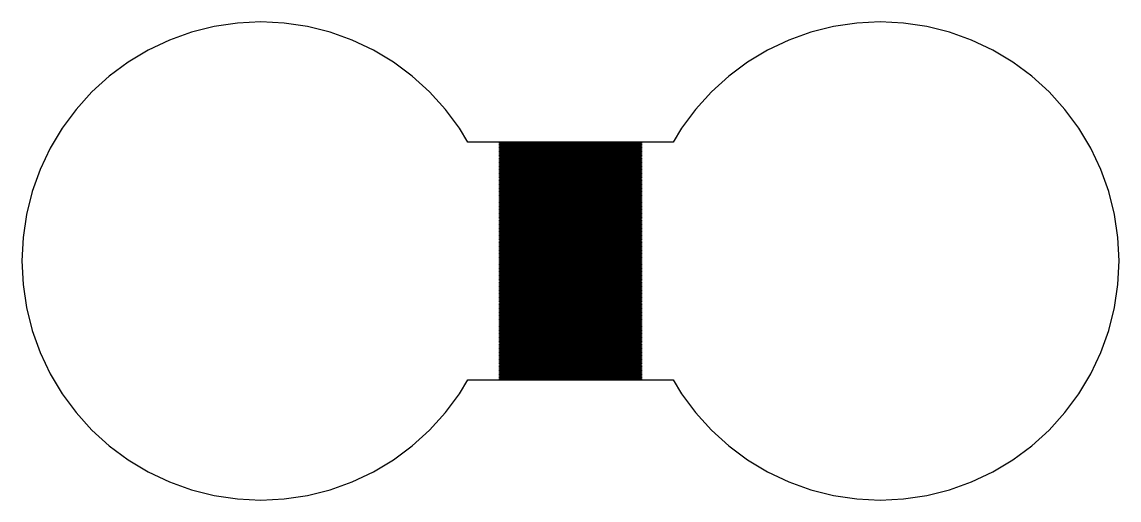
# Model space of a CAD drawing. Extents: x 0 to 105, y -4 to 66.
# Drawn here: x -0.47 to 15.47, y -3.97 to 2.97 of the extents above; entities that cross this region are included whole.
import ezdxf

# ---------------------------------------------------------------- set-up
doc = ezdxf.new("R2010")
doc.units = 0

msp = doc.modelspace()

# ---------------------------------------------------------------- linework, layer by layer
for p, q in [((2.32304, 2.90332), (1.99272, 2.82057)), ((2.65988, 2.95328), (2.32304, 2.90332)), ((3, 2.96999), (2.65988, 2.95328)), ((3.34013, 2.95328), (3, 2.96999)), ((3.67697, 2.90332), (3.34013, 2.95328)), ((4.00729, 2.82057), (3.67697, 2.90332)), ((11.323, 2.90332), (10.9927, 2.82057)), ((11.6599, 2.95328), (11.323, 2.90332)), ((12, 2.96999), (11.6599, 2.95328)), ((12.3401, 2.95328), (12, 2.96999)), ((12.677, 2.90332), (12.3401, 2.95328)), ((13.0073, 2.82057), (12.677, 2.90332)), ((1.99272, 2.82057), (1.67209, 2.70586)), ((4.32793, 2.70586), (4.00729, 2.82057)), ((10.9927, 2.82057), (10.6721, 2.70586)), ((13.3279, 2.70586), (13.0073, 2.82057)), ((1.36426, 2.56026), (1.07217, 2.38519)), ((1.67209, 2.70586), (1.36426, 2.56026)), ((4.63576, 2.56026), (4.32793, 2.70586)), ((4.92784, 2.38519), (4.63576, 2.56026)), ((10.3642, 2.56026), (10.0722, 2.38519)), ((10.6721, 2.70586), (10.3642, 2.56026)), ((13.6357, 2.56026), (13.3279, 2.70586)), ((13.9278, 2.38519), (13.6357, 2.56026)), ((1.07217, 2.38519), (0.79866, 2.18234)), ((5.20135, 2.18234), (4.92784, 2.38519)), ((10.0722, 2.38519), (9.79865, 2.18234)), ((14.2013, 2.18234), (13.9278, 2.38519)), ((0.79866, 2.18234), (0.546341, 1.95366)), ((5.45367, 1.95366), (5.20135, 2.18234)), ((9.79865, 2.18234), (9.54633, 1.95366)), ((14.4537, 1.95366), (14.2013, 2.18234)), ((0.546341, 1.95366), (0.317657, 1.70134)), ((5.68236, 1.70134), (5.45367, 1.95366)), ((9.54633, 1.95366), (9.31764, 1.70134)), ((14.6823, 1.70134), (14.4537, 1.95366)), ((0.317657, 1.70134), (0.114807, 1.42783)), ((5.88521, 1.42783), (5.68236, 1.70134)), ((9.31764, 1.70134), (9.11479, 1.42783)), ((14.8852, 1.42783), (14.6823, 1.70134)), ((0.114807, 1.42783), (-0.060257, 1.13574)), ((6.00677, 1.22499), (5.88521, 1.42783)), ((9.11479, 1.42783), (8.99323, 1.22499)), ((15.0603, 1.13574), (14.8852, 1.42783)), ((-0.060257, 1.13574), (-0.205856, 0.827911)), ((8.99323, 1.22499), (6.00677, 1.22499)), ((6.47, 1.20499), (6.47, 1.215)), ((6.47, 1.215), (8.53, 1.215)), ((8.53, 1.20499), (6.47, 1.20499)), ((6.47, 1.185), (6.47, 1.19499)), ((6.47, 1.19499), (8.53, 1.19499)), ((8.53, 1.185), (6.47, 1.185)), ((6.47, 1.16499), (6.47, 1.17499)), ((6.47, 1.17499), (8.53, 1.17499)), ((8.53, 1.16499), (6.47, 1.16499)), ((6.47, 1.14499), (6.47, 1.155)), ((6.47, 1.155), (8.53, 1.155)), ((8.53, 1.14499), (6.47, 1.14499)), ((6.47, 1.125), (6.47, 1.13499)), ((6.47, 1.13499), (8.53, 1.13499)), ((8.53, 1.125), (6.47, 1.125)), ((8.53, 1.215), (8.53, 1.20499)), ((8.53, 1.19499), (8.53, 1.185)), ((8.53, 1.17499), (8.53, 1.16499)), ((8.53, 1.155), (8.53, 1.14499)), ((8.53, 1.13499), (8.53, 1.125)), ((15.2059, 0.827911), (15.0603, 1.13574)), ((6.47, 1.105), (6.47, 1.11499)), ((6.47, 1.11499), (8.53, 1.11499)), ((8.53, 1.105), (6.47, 1.105)), ((6.47, 1.08499), (6.47, 1.09499)), ((6.47, 1.09499), (8.53, 1.09499)), ((8.53, 1.08499), (6.47, 1.08499)), ((6.47, 1.06499), (6.47, 1.075)), ((6.47, 1.075), (8.53, 1.075)), ((8.53, 1.06499), (6.47, 1.06499)), ((6.47, 1.045), (6.47, 1.05499)), ((6.47, 1.05499), (8.53, 1.05499)), ((8.53, 1.045), (6.47, 1.045)), ((6.47, 1.02499), (6.47, 1.03499)), ((6.47, 1.03499), (8.53, 1.03499)), ((8.53, 1.02499), (6.47, 1.02499)), ((6.47, 1.00499), (6.47, 1.015)), ((6.47, 1.015), (8.53, 1.015)), ((8.53, 1.00499), (6.47, 1.00499)), ((6.47, 0.984985), (6.47, 0.994995)), ((6.47, 0.994995), (8.53, 0.994995)), ((8.53, 0.984985), (6.47, 0.984985)), ((6.47, 0.964996), (6.47, 0.974991)), ((6.47, 0.974991), (8.53, 0.974991)), ((8.53, 0.964996), (6.47, 0.964996)), ((8.53, 1.11499), (8.53, 1.105)), ((8.53, 1.09499), (8.53, 1.08499)), ((8.53, 1.075), (8.53, 1.06499)), ((8.53, 1.05499), (8.53, 1.045)), ((8.53, 1.03499), (8.53, 1.02499)), ((8.53, 1.015), (8.53, 1.00499)), ((8.53, 0.994995), (8.53, 0.984985)), ((8.53, 0.974991), (8.53, 0.964996)), ((-0.205856, 0.827911), (-0.320572, 0.507278)), ((6.47, 0.944992), (6.47, 0.954987)), ((6.47, 0.954987), (8.53, 0.954987)), ((8.53, 0.944992), (6.47, 0.944992)), ((6.47, 0.924988), (6.47, 0.934998)), ((6.47, 0.934998), (8.53, 0.934998)), ((8.53, 0.924988), (6.47, 0.924988)), ((6.47, 0.904999), (6.47, 0.914993)), ((6.47, 0.914993), (8.53, 0.914993)), ((8.53, 0.904999), (6.47, 0.904999)), ((6.47, 0.884995), (6.47, 0.894989)), ((6.47, 0.894989), (8.53, 0.894989)), ((8.53, 0.884995), (6.47, 0.884995)), ((6.47, 0.86499), (6.47, 0.875)), ((6.47, 0.875), (8.53, 0.875)), ((8.53, 0.86499), (6.47, 0.86499)), ((6.47, 0.844986), (6.47, 0.854996)), ((6.47, 0.854996), (8.53, 0.854996)), ((8.53, 0.844986), (6.47, 0.844986)), ((6.47, 0.824997), (6.47, 0.834991)), ((6.47, 0.834991), (8.53, 0.834991)), ((8.53, 0.824997), (6.47, 0.824997)), ((6.47, 0.804993), (6.47, 0.814987)), ((6.47, 0.814987), (8.53, 0.814987)), ((8.53, 0.804993), (6.47, 0.804993)), ((8.53, 0.954987), (8.53, 0.944992)), ((8.53, 0.934998), (8.53, 0.924988)), ((8.53, 0.914993), (8.53, 0.904999)), ((8.53, 0.894989), (8.53, 0.884995)), ((8.53, 0.875), (8.53, 0.86499)), ((8.53, 0.854996), (8.53, 0.844986)), ((8.53, 0.834991), (8.53, 0.824997)), ((8.53, 0.814987), (8.53, 0.804993)), ((15.3206, 0.507278), (15.2059, 0.827911)), ((6.47, 0.784988), (6.47, 0.794998)), ((6.47, 0.794998), (8.53, 0.794998)), ((8.53, 0.784988), (6.47, 0.784988)), ((6.47, 0.764999), (6.47, 0.774994)), ((6.47, 0.774994), (8.53, 0.774994)), ((8.53, 0.764999), (6.47, 0.764999)), ((6.47, 0.744995), (6.47, 0.75499)), ((6.47, 0.75499), (8.53, 0.75499)), ((8.53, 0.744995), (6.47, 0.744995)), ((6.47, 0.724991), (6.47, 0.734985)), ((6.47, 0.734985), (8.53, 0.734985)), ((8.53, 0.724991), (6.47, 0.724991)), ((6.47, 0.704987), (6.47, 0.714996)), ((6.47, 0.714996), (8.53, 0.714996)), ((8.53, 0.704987), (6.47, 0.704987)), ((6.47, 0.684998), (6.47, 0.694992)), ((6.47, 0.694992), (8.53, 0.694992)), ((8.53, 0.684998), (6.47, 0.684998)), ((6.47, 0.664993), (6.47, 0.674988)), ((6.47, 0.674988), (8.53, 0.674988)), ((8.53, 0.664993), (6.47, 0.664993)), ((6.47, 0.644989), (6.47, 0.654999)), ((6.47, 0.654999), (8.53, 0.654999)), ((8.53, 0.644989), (6.47, 0.644989)), ((8.53, 0.794998), (8.53, 0.784988)), ((8.53, 0.774994), (8.53, 0.764999)), ((8.53, 0.75499), (8.53, 0.744995)), ((8.53, 0.734985), (8.53, 0.724991)), ((8.53, 0.714996), (8.53, 0.704987)), ((8.53, 0.694992), (8.53, 0.684998)), ((8.53, 0.674988), (8.53, 0.664993)), ((8.53, 0.654999), (8.53, 0.644989)), ((-0.320572, 0.507278), (-0.40332, 0.176956)), ((6.47, 0.625), (6.47, 0.634995)), ((6.47, 0.634995), (8.53, 0.634995)), ((8.53, 0.625), (6.47, 0.625)), ((6.47, 0.604996), (6.47, 0.61499)), ((6.47, 0.61499), (8.53, 0.61499)), ((8.53, 0.604996), (6.47, 0.604996)), ((6.47, 0.584991), (6.47, 0.594986)), ((6.47, 0.594986), (8.53, 0.594986)), ((8.53, 0.584991), (6.47, 0.584991)), ((6.47, 0.564987), (6.47, 0.574997)), ((6.47, 0.574997), (8.53, 0.574997)), ((8.53, 0.564987), (6.47, 0.564987)), ((6.47, 0.544998), (6.47, 0.554993)), ((6.47, 0.554993), (8.53, 0.554993)), ((8.53, 0.544998), (6.47, 0.544998)), ((6.47, 0.524994), (6.47, 0.534988)), ((6.47, 0.534988), (8.53, 0.534988)), ((8.53, 0.524994), (6.47, 0.524994)), ((6.47, 0.50499), (6.47, 0.514999)), ((6.47, 0.514999), (8.53, 0.514999)), ((8.53, 0.50499), (6.47, 0.50499)), ((6.47, 0.484985), (6.47, 0.494995)), ((6.47, 0.494995), (8.53, 0.494995)), ((8.53, 0.484985), (6.47, 0.484985)), ((8.53, 0.634995), (8.53, 0.625)), ((8.53, 0.61499), (8.53, 0.604996)), ((8.53, 0.594986), (8.53, 0.584991)), ((8.53, 0.574997), (8.53, 0.564987)), ((8.53, 0.554993), (8.53, 0.544998)), ((8.53, 0.534988), (8.53, 0.524994)), ((8.53, 0.514999), (8.53, 0.50499)), ((8.53, 0.494995), (8.53, 0.484985)), ((15.4033, 0.176956), (15.3206, 0.507278)), ((6.47, 0.464996), (6.47, 0.474991)), ((6.47, 0.474991), (8.53, 0.474991)), ((8.53, 0.464996), (6.47, 0.464996)), ((6.47, 0.444992), (6.47, 0.454987)), ((6.47, 0.454987), (8.53, 0.454987)), ((8.53, 0.444992), (6.47, 0.444992)), ((6.47, 0.424988), (6.47, 0.434998)), ((6.47, 0.434998), (8.53, 0.434998)), ((8.53, 0.424988), (6.47, 0.424988)), ((6.47, 0.404999), (6.47, 0.414993)), ((6.47, 0.414993), (8.53, 0.414993)), ((8.53, 0.404999), (6.47, 0.404999)), ((6.47, 0.384995), (6.47, 0.394989)), ((6.47, 0.394989), (8.53, 0.394989)), ((8.53, 0.384995), (6.47, 0.384995)), ((6.47, 0.36499), (6.47, 0.375)), ((6.47, 0.375), (8.53, 0.375)), ((8.53, 0.36499), (6.47, 0.36499)), ((6.47, 0.344986), (6.47, 0.354996)), ((6.47, 0.354996), (8.53, 0.354996)), ((8.53, 0.344986), (6.47, 0.344986)), ((6.47, 0.324997), (6.47, 0.334991)), ((6.47, 0.334991), (8.53, 0.334991)), ((8.53, 0.324997), (6.47, 0.324997)), ((8.53, 0.474991), (8.53, 0.464996)), ((8.53, 0.454987), (8.53, 0.444992)), ((8.53, 0.434998), (8.53, 0.424988)), ((8.53, 0.414993), (8.53, 0.404999)), ((8.53, 0.394989), (8.53, 0.384995)), ((8.53, 0.375), (8.53, 0.36499)), ((8.53, 0.354996), (8.53, 0.344986)), ((8.53, 0.334991), (8.53, 0.324997)), ((-0.40332, 0.176956), (-0.453278, -0.159882)), ((6.47, 0.304993), (6.47, 0.314987)), ((6.47, 0.314987), (8.53, 0.314987)), ((8.53, 0.304993), (6.47, 0.304993)), ((6.47, 0.284988), (6.47, 0.294998)), ((6.47, 0.294998), (8.53, 0.294998)), ((8.53, 0.284988), (6.47, 0.284988)), ((6.47, 0.264999), (6.47, 0.274994)), ((6.47, 0.274994), (8.53, 0.274994)), ((8.53, 0.264999), (6.47, 0.264999)), ((6.47, 0.244995), (6.47, 0.25499)), ((6.47, 0.25499), (8.53, 0.25499)), ((8.53, 0.244995), (6.47, 0.244995)), ((6.47, 0.224991), (6.47, 0.234985)), ((6.47, 0.234985), (8.53, 0.234985)), ((8.53, 0.224991), (6.47, 0.224991)), ((6.47, 0.204987), (6.47, 0.214996)), ((6.47, 0.214996), (8.53, 0.214996)), ((8.53, 0.204987), (6.47, 0.204987)), ((6.47, 0.184998), (6.47, 0.194992)), ((6.47, 0.194992), (8.53, 0.194992)), ((8.53, 0.184998), (6.47, 0.184998)), ((6.47, 0.164993), (6.47, 0.174988)), ((6.47, 0.174988), (8.53, 0.174988)), ((8.53, 0.164993), (6.47, 0.164993)), ((8.53, 0.314987), (8.53, 0.304993)), ((8.53, 0.294998), (8.53, 0.284988)), ((8.53, 0.274994), (8.53, 0.264999)), ((8.53, 0.25499), (8.53, 0.244995)), ((8.53, 0.234985), (8.53, 0.224991)), ((8.53, 0.214996), (8.53, 0.204987)), ((8.53, 0.194992), (8.53, 0.184998)), ((8.53, 0.174988), (8.53, 0.164993)), ((15.4533, -0.159882), (15.4033, 0.176956)), ((6.47, 0.144989), (6.47, 0.154999)), ((6.47, 0.154999), (8.53, 0.154999)), ((8.53, 0.144989), (6.47, 0.144989)), ((6.47, 0.125), (6.47, 0.134995)), ((6.47, 0.134995), (8.53, 0.134995)), ((8.53, 0.125), (6.47, 0.125)), ((6.47, 0.104996), (6.47, 0.11499)), ((6.47, 0.11499), (8.53, 0.11499)), ((8.53, 0.104996), (6.47, 0.104996)), ((6.47, 0.084991), (6.47, 0.094986)), ((6.47, 0.094986), (8.53, 0.094986)), ((8.53, 0.084991), (6.47, 0.084991)), ((6.47, 0.064987), (6.47, 0.074997)), ((6.47, 0.074997), (8.53, 0.074997)), ((8.53, 0.064987), (6.47, 0.064987)), ((6.47, 0.044998), (6.47, 0.054993)), ((6.47, 0.054993), (8.53, 0.054993)), ((8.53, 0.044998), (6.47, 0.044998)), ((6.47, 0.024994), (6.47, 0.034988)), ((6.47, 0.034988), (8.53, 0.034988)), ((8.53, 0.024994), (6.47, 0.024994)), ((6.47, 0.00499), (6.47, 0.014999)), ((6.47, 0.014999), (8.53, 0.014999)), ((8.53, 0.00499), (6.47, 0.00499)), ((8.53, 0.154999), (8.53, 0.144989)), ((8.53, 0.134995), (8.53, 0.125)), ((8.53, 0.11499), (8.53, 0.104996)), ((8.53, 0.094986), (8.53, 0.084991)), ((8.53, 0.074997), (8.53, 0.064987)), ((8.53, 0.054993), (8.53, 0.044998)), ((8.53, 0.034988), (8.53, 0.024994)), ((8.53, 0.014999), (8.53, 0.00499)), ((6.47, -0.015015), (6.47, -0.005005)), ((6.47, -0.005005), (8.53, -0.005005)), ((8.53, -0.015015), (6.47, -0.015015)), ((6.47, -0.035004), (6.47, -0.025009)), ((6.47, -0.025009), (8.53, -0.025009)), ((8.53, -0.035004), (6.47, -0.035004)), ((6.47, -0.055008), (6.47, -0.045013)), ((6.47, -0.045013), (8.53, -0.045013)), ((8.53, -0.055008), (6.47, -0.055008)), ((6.47, -0.075012), (6.47, -0.065002)), ((6.47, -0.065002), (8.53, -0.065002)), ((8.53, -0.075012), (6.47, -0.075012)), ((6.47, -0.095001), (6.47, -0.085007)), ((6.47, -0.085007), (8.53, -0.085007)), ((8.53, -0.095001), (6.47, -0.095001)), ((6.47, -0.115005), (6.47, -0.105011)), ((6.47, -0.105011), (8.53, -0.105011)), ((8.53, -0.115005), (6.47, -0.115005)), ((6.47, -0.13501), (6.47, -0.125)), ((6.47, -0.125), (8.53, -0.125)), ((8.53, -0.13501), (6.47, -0.13501)), ((6.47, -0.155014), (6.47, -0.145004)), ((6.47, -0.145004), (8.53, -0.145004)), ((8.53, -0.155014), (6.47, -0.155014)), ((8.53, -0.005005), (8.53, -0.015015)), ((8.53, -0.025009), (8.53, -0.035004)), ((8.53, -0.045013), (8.53, -0.055008)), ((8.53, -0.065002), (8.53, -0.075012)), ((8.53, -0.085007), (8.53, -0.095001)), ((8.53, -0.105011), (8.53, -0.115005)), ((8.53, -0.125), (8.53, -0.13501)), ((8.53, -0.145004), (8.53, -0.155014)), ((-0.453278, -0.159882), (-0.469986, -0.5)), ((6.47, -0.175003), (6.47, -0.165009)), ((6.47, -0.165009), (8.53, -0.165009)), ((8.53, -0.175003), (6.47, -0.175003)), ((6.47, -0.195007), (6.47, -0.185013)), ((6.47, -0.185013), (8.53, -0.185013)), ((8.53, -0.195007), (6.47, -0.195007)), ((6.47, -0.215012), (6.47, -0.205002)), ((6.47, -0.205002), (8.53, -0.205002)), ((8.53, -0.215012), (6.47, -0.215012)), ((6.47, -0.235001), (6.47, -0.225006)), ((6.47, -0.225006), (8.53, -0.225006)), ((8.53, -0.235001), (6.47, -0.235001)), ((6.47, -0.255005), (6.47, -0.24501)), ((6.47, -0.24501), (8.53, -0.24501)), ((8.53, -0.255005), (6.47, -0.255005)), ((6.47, -0.275009), (6.47, -0.265015)), ((6.47, -0.265015), (8.53, -0.265015)), ((8.53, -0.275009), (6.47, -0.275009)), ((6.47, -0.295013), (6.47, -0.285004)), ((6.47, -0.285004), (8.53, -0.285004)), ((8.53, -0.295013), (6.47, -0.295013)), ((6.47, -0.315002), (6.47, -0.305008)), ((6.47, -0.305008), (8.53, -0.305008)), ((8.53, -0.315002), (6.47, -0.315002)), ((8.53, -0.165009), (8.53, -0.175003)), ((8.53, -0.185013), (8.53, -0.195007)), ((8.53, -0.205002), (8.53, -0.215012)), ((8.53, -0.225006), (8.53, -0.235001)), ((8.53, -0.24501), (8.53, -0.255005)), ((8.53, -0.265015), (8.53, -0.275009)), ((8.53, -0.285004), (8.53, -0.295013)), ((8.53, -0.305008), (8.53, -0.315002)), ((15.47, -0.5), (15.4533, -0.159882)), ((6.47, -0.335007), (6.47, -0.325012)), ((6.47, -0.325012), (8.53, -0.325012)), ((8.53, -0.335007), (6.47, -0.335007)), ((6.47, -0.355011), (6.47, -0.345001)), ((6.47, -0.345001), (8.53, -0.345001)), ((8.53, -0.355011), (6.47, -0.355011)), ((6.47, -0.375), (6.47, -0.365005)), ((6.47, -0.365005), (8.53, -0.365005)), ((8.53, -0.375), (6.47, -0.375)), ((6.47, -0.395004), (6.47, -0.38501)), ((6.47, -0.38501), (8.53, -0.38501)), ((8.53, -0.395004), (6.47, -0.395004)), ((6.47, -0.415009), (6.47, -0.405014)), ((6.47, -0.405014), (8.53, -0.405014)), ((8.53, -0.415009), (6.47, -0.415009)), ((6.47, -0.435013), (6.47, -0.425003)), ((6.47, -0.425003), (8.53, -0.425003)), ((8.53, -0.435013), (6.47, -0.435013)), ((6.47, -0.455002), (6.47, -0.445007)), ((6.47, -0.445007), (8.53, -0.445007)), ((8.53, -0.455002), (6.47, -0.455002)), ((6.47, -0.475006), (6.47, -0.465012)), ((6.47, -0.465012), (8.53, -0.465012)), ((8.53, -0.475006), (6.47, -0.475006)), ((8.53, -0.325012), (8.53, -0.335007)), ((8.53, -0.345001), (8.53, -0.355011)), ((8.53, -0.365005), (8.53, -0.375)), ((8.53, -0.38501), (8.53, -0.395004)), ((8.53, -0.405014), (8.53, -0.415009)), ((8.53, -0.425003), (8.53, -0.435013)), ((8.53, -0.445007), (8.53, -0.455002)), ((8.53, -0.465012), (8.53, -0.475006)), ((-0.469986, -0.5), (-0.453278, -0.840118)), ((6.47, -0.49501), (6.47, -0.485001)), ((6.47, -0.485001), (8.53, -0.485001)), ((8.53, -0.49501), (6.47, -0.49501)), ((6.47, -0.514999), (6.47, -0.50499)), ((6.47, -0.50499), (8.53, -0.50499)), ((8.53, -0.514999), (6.47, -0.514999)), ((6.47, -0.534988), (6.47, -0.524994)), ((6.47, -0.524994), (8.53, -0.524994)), ((8.53, -0.534988), (6.47, -0.534988)), ((6.47, -0.554993), (6.47, -0.544998)), ((6.47, -0.544998), (8.53, -0.544998)), ((8.53, -0.554993), (6.47, -0.554993)), ((6.47, -0.574997), (6.47, -0.564987)), ((6.47, -0.564987), (8.53, -0.564987)), ((8.53, -0.574997), (6.47, -0.574997)), ((6.47, -0.594986), (6.47, -0.584991)), ((6.47, -0.584991), (8.53, -0.584991)), ((8.53, -0.594986), (6.47, -0.594986)), ((6.47, -0.61499), (6.47, -0.604996)), ((6.47, -0.604996), (8.53, -0.604996)), ((8.53, -0.61499), (6.47, -0.61499)), ((6.47, -0.634995), (6.47, -0.625)), ((6.47, -0.625), (8.53, -0.625)), ((8.53, -0.634995), (6.47, -0.634995)), ((8.53, -0.485001), (8.53, -0.49501)), ((8.53, -0.50499), (8.53, -0.514999)), ((8.53, -0.524994), (8.53, -0.534988)), ((8.53, -0.544998), (8.53, -0.554993)), ((8.53, -0.564987), (8.53, -0.574997)), ((8.53, -0.584991), (8.53, -0.594986)), ((8.53, -0.604996), (8.53, -0.61499)), ((8.53, -0.625), (8.53, -0.634995)), ((15.4533, -0.840118), (15.47, -0.5)), ((6.47, -0.654999), (6.47, -0.644989)), ((6.47, -0.644989), (8.53, -0.644989)), ((8.53, -0.654999), (6.47, -0.654999)), ((6.47, -0.674988), (6.47, -0.664993)), ((6.47, -0.664993), (8.53, -0.664993)), ((8.53, -0.674988), (6.47, -0.674988)), ((6.47, -0.694992), (6.47, -0.684998)), ((6.47, -0.684998), (8.53, -0.684998)), ((8.53, -0.694992), (6.47, -0.694992)), ((6.47, -0.714996), (6.47, -0.704987)), ((6.47, -0.704987), (8.53, -0.704987)), ((8.53, -0.714996), (6.47, -0.714996)), ((6.47, -0.734985), (6.47, -0.724991)), ((6.47, -0.724991), (8.53, -0.724991)), ((8.53, -0.734985), (6.47, -0.734985)), ((6.47, -0.75499), (6.47, -0.744995)), ((6.47, -0.744995), (8.53, -0.744995)), ((8.53, -0.75499), (6.47, -0.75499)), ((6.47, -0.774994), (6.47, -0.764999)), ((6.47, -0.764999), (8.53, -0.764999)), ((8.53, -0.774994), (6.47, -0.774994)), ((6.47, -0.794998), (6.47, -0.784988)), ((6.47, -0.784988), (8.53, -0.784988)), ((8.53, -0.794998), (6.47, -0.794998)), ((8.53, -0.644989), (8.53, -0.654999)), ((8.53, -0.664993), (8.53, -0.674988)), ((8.53, -0.684998), (8.53, -0.694992)), ((8.53, -0.704987), (8.53, -0.714996)), ((8.53, -0.724991), (8.53, -0.734985)), ((8.53, -0.744995), (8.53, -0.75499)), ((8.53, -0.764999), (8.53, -0.774994)), ((8.53, -0.784988), (8.53, -0.794998)), ((-0.453278, -0.840118), (-0.40332, -1.17696)), ((6.47, -0.814987), (6.47, -0.804993)), ((6.47, -0.804993), (8.53, -0.804993)), ((8.53, -0.814987), (6.47, -0.814987)), ((6.47, -0.834991), (6.47, -0.824997)), ((6.47, -0.824997), (8.53, -0.824997)), ((8.53, -0.834991), (6.47, -0.834991)), ((6.47, -0.854996), (6.47, -0.844986)), ((6.47, -0.844986), (8.53, -0.844986)), ((8.53, -0.854996), (6.47, -0.854996)), ((6.47, -0.875), (6.47, -0.86499)), ((6.47, -0.86499), (8.53, -0.86499)), ((8.53, -0.875), (6.47, -0.875)), ((6.47, -0.894989), (6.47, -0.884995)), ((6.47, -0.884995), (8.53, -0.884995)), ((8.53, -0.894989), (6.47, -0.894989)), ((6.47, -0.914993), (6.47, -0.904999)), ((6.47, -0.904999), (8.53, -0.904999)), ((8.53, -0.914993), (6.47, -0.914993)), ((6.47, -0.934998), (6.47, -0.924988)), ((6.47, -0.924988), (8.53, -0.924988)), ((8.53, -0.934998), (6.47, -0.934998)), ((6.47, -0.954987), (6.47, -0.944992)), ((6.47, -0.944992), (8.53, -0.944992)), ((8.53, -0.954987), (6.47, -0.954987)), ((8.53, -0.804993), (8.53, -0.814987)), ((8.53, -0.824997), (8.53, -0.834991)), ((8.53, -0.844986), (8.53, -0.854996)), ((8.53, -0.86499), (8.53, -0.875)), ((8.53, -0.884995), (8.53, -0.894989)), ((8.53, -0.904999), (8.53, -0.914993)), ((8.53, -0.924988), (8.53, -0.934998)), ((8.53, -0.944992), (8.53, -0.954987)), ((15.4033, -1.17696), (15.4533, -0.840118)), ((6.47, -0.974991), (6.47, -0.964996)), ((6.47, -0.964996), (8.53, -0.964996)), ((8.53, -0.974991), (6.47, -0.974991)), ((6.47, -0.994995), (6.47, -0.984985)), ((6.47, -0.984985), (8.53, -0.984985)), ((8.53, -0.994995), (6.47, -0.994995)), ((6.47, -1.015), (6.47, -1.00499)), ((6.47, -1.00499), (8.53, -1.00499)), ((8.53, -1.015), (6.47, -1.015)), ((6.47, -1.03499), (6.47, -1.02499)), ((6.47, -1.02499), (8.53, -1.02499)), ((8.53, -1.03499), (6.47, -1.03499)), ((6.47, -1.05499), (6.47, -1.045)), ((6.47, -1.045), (8.53, -1.045)), ((8.53, -1.05499), (6.47, -1.05499)), ((6.47, -1.075), (6.47, -1.06499)), ((6.47, -1.06499), (8.53, -1.06499)), ((8.53, -1.075), (6.47, -1.075)), ((6.47, -1.09499), (6.47, -1.08499)), ((6.47, -1.08499), (8.53, -1.08499)), ((8.53, -1.09499), (6.47, -1.09499)), ((6.47, -1.11499), (6.47, -1.105)), ((6.47, -1.105), (8.53, -1.105)), ((8.53, -1.11499), (6.47, -1.11499)), ((8.53, -0.964996), (8.53, -0.974991)), ((8.53, -0.984985), (8.53, -0.994995)), ((8.53, -1.00499), (8.53, -1.015)), ((8.53, -1.02499), (8.53, -1.03499)), ((8.53, -1.045), (8.53, -1.05499)), ((8.53, -1.06499), (8.53, -1.075)), ((8.53, -1.08499), (8.53, -1.09499)), ((8.53, -1.105), (8.53, -1.11499)), ((-0.40332, -1.17696), (-0.320572, -1.50728)), ((6.47, -1.13499), (6.47, -1.125)), ((6.47, -1.125), (8.53, -1.125)), ((8.53, -1.13499), (6.47, -1.13499)), ((6.47, -1.155), (6.47, -1.14499)), ((6.47, -1.14499), (8.53, -1.14499)), ((8.53, -1.155), (6.47, -1.155)), ((6.47, -1.17499), (6.47, -1.16499)), ((6.47, -1.16499), (8.53, -1.16499)), ((8.53, -1.17499), (6.47, -1.17499)), ((6.47, -1.19499), (6.47, -1.185)), ((6.47, -1.185), (8.53, -1.185)), ((8.53, -1.19499), (6.47, -1.19499)), ((6.47, -1.215), (6.47, -1.20499)), ((6.47, -1.20499), (8.53, -1.20499)), ((8.53, -1.215), (6.47, -1.215)), ((6.47, -1.23499), (6.47, -1.22499)), ((6.47, -1.22499), (8.53, -1.22499)), ((8.53, -1.23499), (6.47, -1.23499)), ((6.47, -1.25499), (6.47, -1.245)), ((6.47, -1.245), (8.53, -1.245)), ((8.53, -1.25499), (6.47, -1.25499)), ((6.47, -1.27499), (6.47, -1.265)), ((6.47, -1.265), (8.53, -1.265)), ((8.53, -1.27499), (6.47, -1.27499)), ((8.53, -1.125), (8.53, -1.13499)), ((8.53, -1.14499), (8.53, -1.155)), ((8.53, -1.16499), (8.53, -1.17499)), ((8.53, -1.185), (8.53, -1.19499)), ((8.53, -1.20499), (8.53, -1.215)), ((8.53, -1.22499), (8.53, -1.23499)), ((8.53, -1.245), (8.53, -1.25499)), ((8.53, -1.265), (8.53, -1.27499)), ((15.3206, -1.50728), (15.4033, -1.17696)), ((6.47, -1.295), (6.47, -1.28499)), ((6.47, -1.28499), (8.53, -1.28499)), ((8.53, -1.295), (6.47, -1.295)), ((6.47, -1.31499), (6.47, -1.30499)), ((6.47, -1.30499), (8.53, -1.30499)), ((8.53, -1.31499), (6.47, -1.31499)), ((6.47, -1.33499), (6.47, -1.325)), ((6.47, -1.325), (8.53, -1.325)), ((8.53, -1.33499), (6.47, -1.33499)), ((6.47, -1.355), (6.47, -1.34499)), ((6.47, -1.34499), (8.53, -1.34499)), ((8.53, -1.355), (6.47, -1.355)), ((6.47, -1.375), (6.47, -1.36499)), ((6.47, -1.36499), (8.53, -1.36499)), ((8.53, -1.375), (6.47, -1.375)), ((6.47, -1.39499), (6.47, -1.38499)), ((6.47, -1.38499), (8.53, -1.38499)), ((8.53, -1.39499), (6.47, -1.39499)), ((6.47, -1.41499), (6.47, -1.405)), ((6.47, -1.405), (8.53, -1.405)), ((8.53, -1.41499), (6.47, -1.41499)), ((6.47, -1.435), (6.47, -1.42499)), ((6.47, -1.42499), (8.53, -1.42499)), ((8.53, -1.28499), (8.53, -1.295)), ((8.53, -1.30499), (8.53, -1.31499)), ((8.53, -1.325), (8.53, -1.33499)), ((8.53, -1.34499), (8.53, -1.355)), ((8.53, -1.36499), (8.53, -1.375)), ((8.53, -1.38499), (8.53, -1.39499)), ((8.53, -1.405), (8.53, -1.41499)), ((8.53, -1.42499), (8.53, -1.435)), ((-0.320572, -1.50728), (-0.205856, -1.82791)), ((8.53, -1.435), (6.47, -1.435)), ((6.47, -1.45499), (6.47, -1.44499)), ((6.47, -1.44499), (8.53, -1.44499)), ((8.53, -1.45499), (6.47, -1.45499)), ((6.47, -1.47499), (6.47, -1.465)), ((6.47, -1.465), (8.53, -1.465)), ((8.53, -1.47499), (6.47, -1.47499)), ((6.47, -1.495), (6.47, -1.48499)), ((6.47, -1.48499), (8.53, -1.48499)), ((8.53, -1.495), (6.47, -1.495)), ((6.47, -1.515), (6.47, -1.50499)), ((6.47, -1.50499), (8.53, -1.50499)), ((8.53, -1.515), (6.47, -1.515)), ((6.47, -1.53499), (6.47, -1.52499)), ((6.47, -1.52499), (8.53, -1.52499)), ((8.53, -1.53499), (6.47, -1.53499)), ((6.47, -1.55499), (6.47, -1.545)), ((6.47, -1.545), (8.53, -1.545)), ((8.53, -1.55499), (6.47, -1.55499)), ((6.47, -1.575), (6.47, -1.56499)), ((6.47, -1.56499), (8.53, -1.56499)), ((8.53, -1.575), (6.47, -1.575)), ((6.47, -1.59499), (6.47, -1.58499)), ((6.47, -1.58499), (8.53, -1.58499)), ((8.53, -1.44499), (8.53, -1.45499)), ((8.53, -1.465), (8.53, -1.47499)), ((8.53, -1.48499), (8.53, -1.495)), ((8.53, -1.50499), (8.53, -1.515)), ((8.53, -1.52499), (8.53, -1.53499)), ((8.53, -1.545), (8.53, -1.55499)), ((8.53, -1.56499), (8.53, -1.575)), ((8.53, -1.58499), (8.53, -1.59499)), ((15.2059, -1.82791), (15.3206, -1.50728)), ((8.53, -1.59499), (6.47, -1.59499)), ((6.47, -1.61499), (6.47, -1.605)), ((6.47, -1.605), (8.53, -1.605)), ((8.53, -1.61499), (6.47, -1.61499)), ((6.47, -1.63499), (6.47, -1.625)), ((6.47, -1.625), (8.53, -1.625)), ((8.53, -1.63499), (6.47, -1.63499)), ((6.47, -1.655), (6.47, -1.64499)), ((6.47, -1.64499), (8.53, -1.64499)), ((8.53, -1.655), (6.47, -1.655)), ((6.47, -1.67499), (6.47, -1.66499)), ((6.47, -1.66499), (8.53, -1.66499)), ((8.53, -1.67499), (6.47, -1.67499)), ((6.47, -1.69499), (6.47, -1.685)), ((6.47, -1.685), (8.53, -1.685)), ((8.53, -1.69499), (6.47, -1.69499)), ((6.47, -1.715), (6.47, -1.70499)), ((6.47, -1.70499), (8.53, -1.70499)), ((8.53, -1.715), (6.47, -1.715)), ((6.47, -1.73499), (6.47, -1.72499)), ((6.47, -1.72499), (8.53, -1.72499)), ((8.53, -1.73499), (6.47, -1.73499)), ((6.47, -1.75499), (6.47, -1.745)), ((6.47, -1.745), (8.53, -1.745)), ((8.53, -1.605), (8.53, -1.61499)), ((8.53, -1.625), (8.53, -1.63499)), ((8.53, -1.64499), (8.53, -1.655)), ((8.53, -1.66499), (8.53, -1.67499)), ((8.53, -1.685), (8.53, -1.69499)), ((8.53, -1.70499), (8.53, -1.715)), ((8.53, -1.72499), (8.53, -1.73499)), ((8.53, -1.745), (8.53, -1.75499)), ((-0.205856, -1.82791), (-0.060257, -2.13574)), ((8.53, -1.75499), (6.47, -1.75499)), ((6.47, -1.77499), (6.47, -1.765)), ((6.47, -1.765), (8.53, -1.765)), ((8.53, -1.77499), (6.47, -1.77499)), ((6.47, -1.795), (6.47, -1.78499)), ((6.47, -1.78499), (8.53, -1.78499)), ((8.53, -1.795), (6.47, -1.795)), ((6.47, -1.81499), (6.47, -1.80499)), ((6.47, -1.80499), (8.53, -1.80499)), ((8.53, -1.81499), (6.47, -1.81499)), ((6.47, -1.83499), (6.47, -1.825)), ((6.47, -1.825), (8.53, -1.825)), ((8.53, -1.83499), (6.47, -1.83499)), ((6.47, -1.855), (6.47, -1.84499)), ((6.47, -1.84499), (8.53, -1.84499)), ((8.53, -1.855), (6.47, -1.855)), ((6.47, -1.875), (6.47, -1.86499)), ((6.47, -1.86499), (8.53, -1.86499)), ((8.53, -1.875), (6.47, -1.875)), ((6.47, -1.89499), (6.47, -1.88499)), ((6.47, -1.88499), (8.53, -1.88499)), ((8.53, -1.89499), (6.47, -1.89499)), ((6.47, -1.91499), (6.47, -1.905)), ((6.47, -1.905), (8.53, -1.905)), ((8.53, -1.765), (8.53, -1.77499)), ((8.53, -1.78499), (8.53, -1.795)), ((8.53, -1.80499), (8.53, -1.81499)), ((8.53, -1.825), (8.53, -1.83499)), ((8.53, -1.84499), (8.53, -1.855)), ((8.53, -1.86499), (8.53, -1.875)), ((8.53, -1.88499), (8.53, -1.89499)), ((8.53, -1.905), (8.53, -1.91499)), ((15.0603, -2.13574), (15.2059, -1.82791)), ((8.53, -1.91499), (6.47, -1.91499)), ((6.47, -1.935), (6.47, -1.92499)), ((6.47, -1.92499), (8.53, -1.92499)), ((8.53, -1.935), (6.47, -1.935)), ((6.47, -1.95499), (6.47, -1.94499)), ((6.47, -1.94499), (8.53, -1.94499)), ((8.53, -1.95499), (6.47, -1.95499)), ((6.47, -1.97499), (6.47, -1.965)), ((6.47, -1.965), (8.53, -1.965)), ((8.53, -1.97499), (6.47, -1.97499)), ((6.47, -1.995), (6.47, -1.98499)), ((6.47, -1.98499), (8.53, -1.98499)), ((8.53, -1.995), (6.47, -1.995)), ((6.47, -2.015), (6.47, -2.00499)), ((6.47, -2.00499), (8.53, -2.00499)), ((8.53, -2.015), (6.47, -2.015)), ((6.47, -2.03499), (6.47, -2.02499)), ((6.47, -2.02499), (8.53, -2.02499)), ((8.53, -2.03499), (6.47, -2.03499)), ((6.47, -2.05499), (6.47, -2.045)), ((6.47, -2.045), (8.53, -2.045)), ((8.53, -2.05499), (6.47, -2.05499)), ((6.47, -2.075), (6.47, -2.06499)), ((6.47, -2.06499), (8.53, -2.06499)), ((8.53, -1.92499), (8.53, -1.935)), ((8.53, -1.94499), (8.53, -1.95499)), ((8.53, -1.965), (8.53, -1.97499)), ((8.53, -1.98499), (8.53, -1.995)), ((8.53, -2.00499), (8.53, -2.015)), ((8.53, -2.02499), (8.53, -2.03499)), ((8.53, -2.045), (8.53, -2.05499)), ((8.53, -2.06499), (8.53, -2.075)), ((-0.060257, -2.13574), (0.114807, -2.42783)), ((5.88521, -2.42783), (6.00677, -2.22499)), ((6.00677, -2.22499), (8.99323, -2.22499)), ((8.53, -2.075), (6.47, -2.075)), ((6.47, -2.09499), (6.47, -2.08499)), ((6.47, -2.08499), (8.53, -2.08499)), ((8.53, -2.09499), (6.47, -2.09499)), ((6.47, -2.11499), (6.47, -2.105)), ((6.47, -2.105), (8.53, -2.105)), ((8.53, -2.11499), (6.47, -2.11499)), ((6.47, -2.13499), (6.47, -2.125)), ((6.47, -2.125), (8.53, -2.125)), ((8.53, -2.13499), (6.47, -2.13499)), ((6.47, -2.155), (6.47, -2.14499)), ((6.47, -2.14499), (8.53, -2.14499)), ((8.53, -2.155), (6.47, -2.155)), ((6.47, -2.17499), (6.47, -2.16499)), ((6.47, -2.16499), (8.53, -2.16499)), ((8.53, -2.17499), (6.47, -2.17499)), ((6.47, -2.19499), (6.47, -2.185)), ((6.47, -2.185), (8.53, -2.185)), ((8.53, -2.19499), (6.47, -2.19499)), ((6.47, -2.215), (6.47, -2.20499)), ((6.47, -2.20499), (8.53, -2.20499)), ((8.53, -2.215), (6.47, -2.215)), ((8.53, -2.08499), (8.53, -2.09499)), ((8.53, -2.105), (8.53, -2.11499)), ((8.53, -2.125), (8.53, -2.13499)), ((8.53, -2.14499), (8.53, -2.155)), ((8.53, -2.16499), (8.53, -2.17499)), ((8.53, -2.185), (8.53, -2.19499)), ((8.53, -2.20499), (8.53, -2.215)), ((8.99323, -2.22499), (9.11479, -2.42783)), ((14.8852, -2.42783), (15.0603, -2.13574)), ((0.114807, -2.42783), (0.317657, -2.70134)), ((5.68236, -2.70134), (5.88521, -2.42783)), ((9.11479, -2.42783), (9.31764, -2.70134)), ((14.6823, -2.70134), (14.8852, -2.42783)), ((0.317657, -2.70134), (0.546341, -2.95366)), ((5.45367, -2.95366), (5.68236, -2.70134)), ((9.31764, -2.70134), (9.54633, -2.95366)), ((14.4537, -2.95366), (14.6823, -2.70134)), ((0.546341, -2.95366), (0.79866, -3.18234)), ((5.20135, -3.18234), (5.45367, -2.95366)), ((9.54633, -2.95366), (9.79865, -3.18234)), ((14.2013, -3.18234), (14.4537, -2.95366)), ((0.79866, -3.18234), (1.07217, -3.38519)), ((4.92784, -3.38519), (5.20135, -3.18234)), ((9.79865, -3.18234), (10.0722, -3.38519)), ((13.9278, -3.38519), (14.2013, -3.18234)), ((1.07217, -3.38519), (1.36426, -3.56026)), ((4.63576, -3.56026), (4.92784, -3.38519)), ((10.0722, -3.38519), (10.3642, -3.56026)), ((13.6357, -3.56026), (13.9278, -3.38519)), ((1.36426, -3.56026), (1.67209, -3.70586)), ((4.32793, -3.70586), (4.63576, -3.56026)), ((10.3642, -3.56026), (10.6721, -3.70586)), ((13.3279, -3.70586), (13.6357, -3.56026)), ((1.67209, -3.70586), (1.99272, -3.82057)), ((1.99272, -3.82057), (2.32304, -3.90332)), ((3.67697, -3.90332), (4.00729, -3.82057)), ((4.00729, -3.82057), (4.32793, -3.70586)), ((10.6721, -3.70586), (10.9927, -3.82057)), ((10.9927, -3.82057), (11.323, -3.90332)), ((12.677, -3.90332), (13.0073, -3.82057)), ((13.0073, -3.82057), (13.3279, -3.70586)), ((2.32304, -3.90332), (2.65988, -3.95328)), ((2.65988, -3.95328), (3, -3.96999)), ((3, -3.96999), (3.34013, -3.95328)), ((3.34013, -3.95328), (3.67697, -3.90332)), ((11.323, -3.90332), (11.6599, -3.95328)), ((11.6599, -3.95328), (12, -3.96999)), ((12, -3.96999), (12.3401, -3.95328)), ((12.3401, -3.95328), (12.677, -3.90332))]:
    msp.add_line(p, q)

doc.saveas('drawing.dxf')
